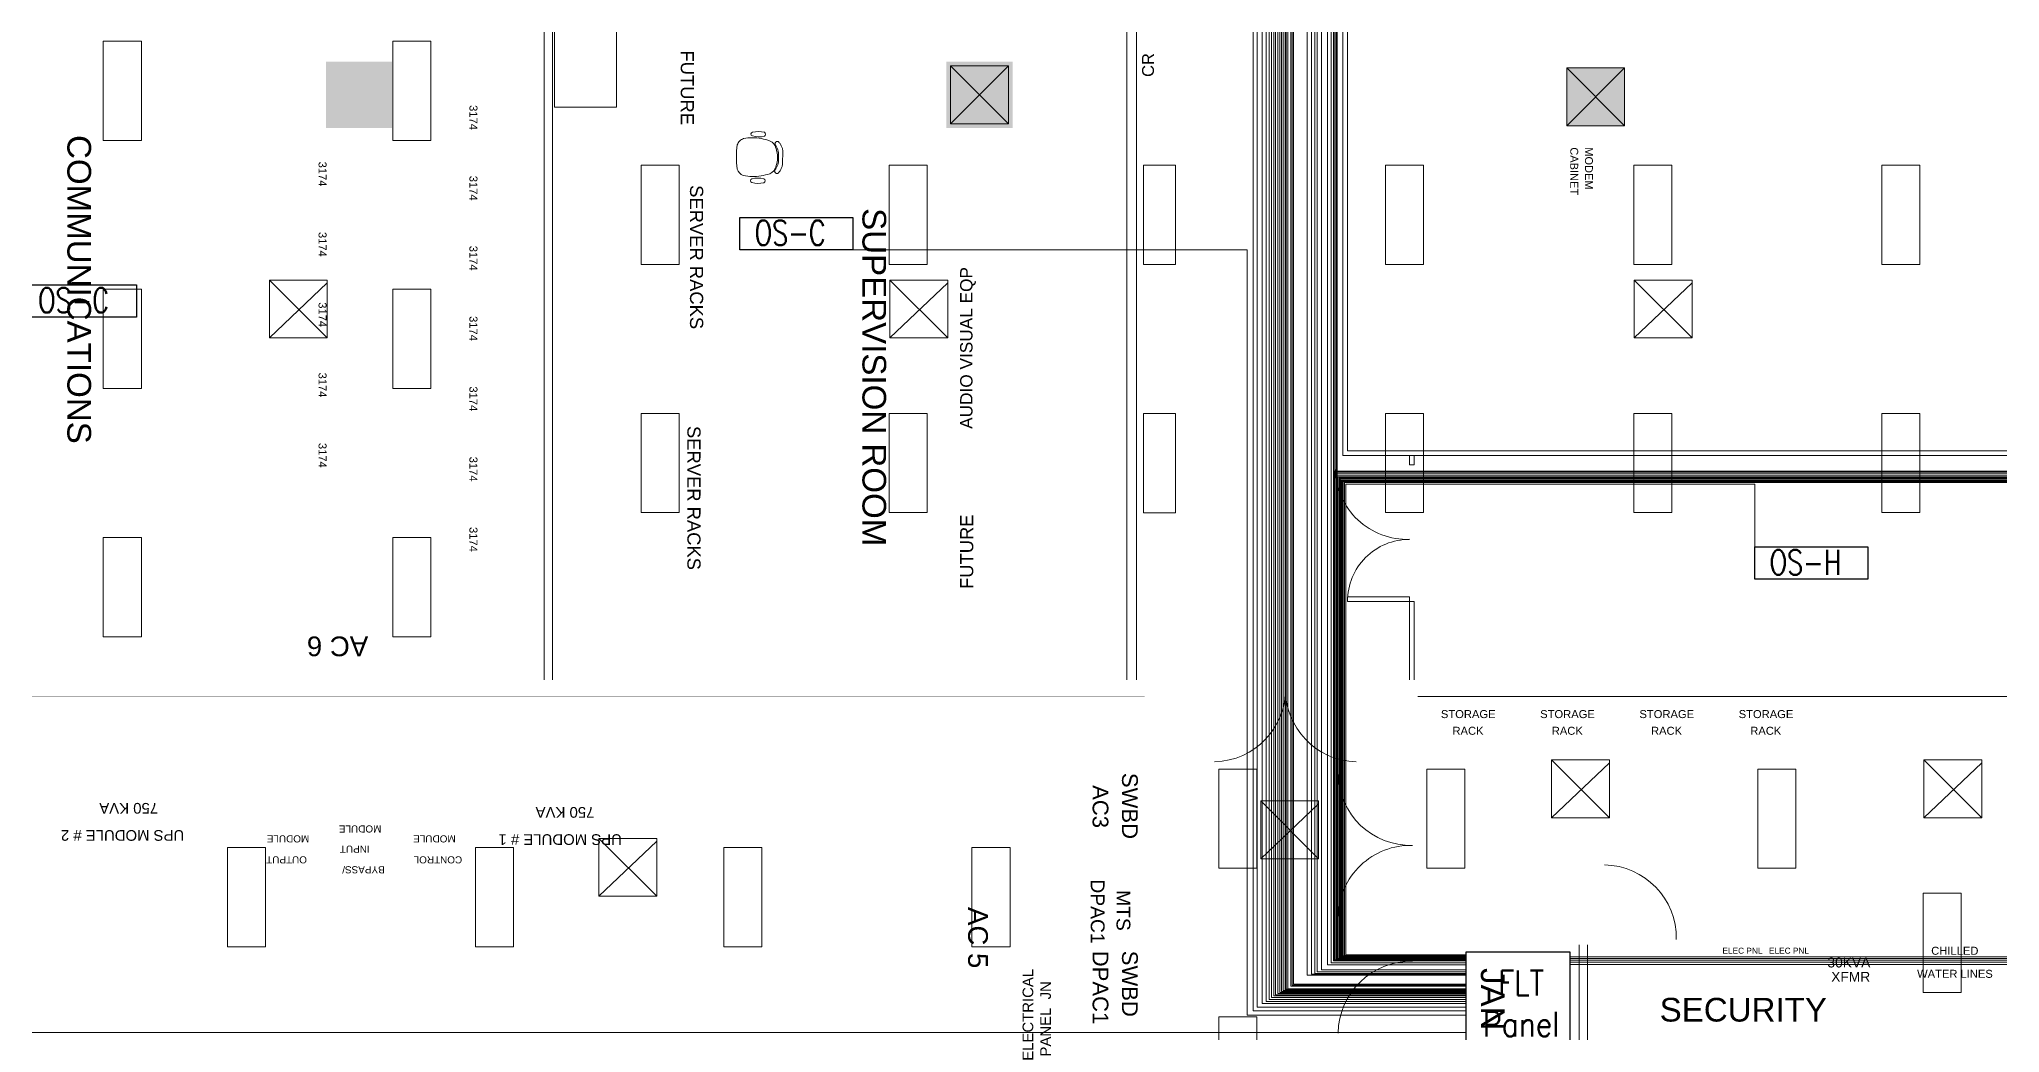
# Model space of a CAD drawing. Extents: x -6172 to 8039, y -4082 to 1639.
# Drawn here: x 283 to 1231, y -1218 to -737 of the extents above; entities that cross this region are included whole.
import ezdxf
from ezdxf.enums import TextEntityAlignment as Align

# ---------------------------------------------------------------- set-up
doc = ezdxf.new("R2010")
doc.units = 0
doc.header["$LTSCALE"] = 96
doc.header["$MEASUREMENT"] = 0
doc.layers.get('0').update_dxf_attribs({"linetype": 'CONTINUOUS', "lineweight": 0})
for name, color, linetype, lineweight in [('21', 7, 'CONTINUOUS', 0), ('A-ANNO-RMNA', 4, 'CONTINUOUS', 0), ('A-DOOR', 2, 'CONTINUOUS', 0), ('A-FURN-CHAR', 3, 'CONTINUOUS', 0), ('A-FURN-WKSF', 3, 'CONTINUOUS', 0), ('A-GRID-COLS', 2, 'CONTINUOUS', 0), ('A-PATT-WALL', 1, 'CONTINUOUS', 0), ('A-WALL-FULL', 6, 'CONTINUOUS', 0), ('FLT-Peripheral Wiring', 214, 'CONTINUOUS', 0), ('NTS_NOT_TO_STANDARDS', 7, 'CONTINUOUS', 0)]:
    doc.layers.add(name, color=color, linetype=linetype, lineweight=lineweight)
doc.layers.add('FLT-Control-Panel', color=232, linetype='CONTINUOUS')
doc.layers.add('FLT-Occupancy-Sensor', color=160, linetype='CONTINUOUS')
doc.styles.add('ARIAL', font='ARIAL', dxfattribs={"height": 0.2})
doc.styles.add('note', font='ROMANS.shx', dxfattribs={"width": 0.85, "height": 200})
doc.styles.add('SIM-00', font='SIMPLEX.SHX', dxfattribs={"width": 0.75})

# ---------------------------------------------------------------- blocks, each defined once
blk = doc.blocks.new('24LITE')
at = {"layer": '21', "color": 7, "linetype": 'Continuous'}
for p, q in [((1.1, 81.8), (1.1, 9.8)), ((1.1, 81.8), (28.7, 81.8)), ((28.7, 81.8), (28.7, 9.8)), ((1.1, 9.8), (28.7, 9.8))]:
    blk.add_line(p, q, dxfattribs=at)
blk = doc.blocks.new('SGRILL')
at = {"layer": '21', "color": 1, "linetype": 'Continuous'}
for p, q in [((1.5, -1.5), (43.5, -43.5)), ((1.5, -43.5), (1.5, -1.5)), ((1.5, -1.5), (43.5, -1.5)), ((1.5, -43.5), (43.5, -3.6)), ((43.5, -43.5), (43.5, -1.5)), ((1.5, -43.5), (43.5, -43.5))]:
    blk.add_line(p, q, dxfattribs=at)
blk = doc.blocks.new('ZZ000001')
at = {"layer": '21', "color": 7, "linetype": 'Continuous'}
for p, q in [((817.31, -798.44), (817.31, -846.44)), ((817.31, -798.44), (832.68, -798.44)), ((832.68, -798.44), (832.68, -846.44)), ((817.31, -846.44), (832.68, -846.44)), ((817.31, -918.45), (817.31, -966.45)), ((817.31, -918.45), (832.68, -918.45)), ((832.68, -918.45), (832.68, -966.45)), ((817.31, -966.45), (832.68, -966.45))]:
    blk.add_line(p, q, dxfattribs=at)
at = {"color": 0, "linetype": 'ByBlock', "xscale": 0.6666977108052228, "yscale": 0.6666977108052228}
for name, p in [('24LITE', (313.53, -792.94)), ('24LITE', (453.54, -792.94)), ('24LITE', (573.55, -852.94)), ('24LITE', (693.55, -852.94)), ('24LITE', (933.56, -852.94)), ('24LITE', (1053.57, -852.94)), ('24LITE', (1173.58, -852.94)), ('24LITE', (313.53, -912.94)), ('SGRILL', (393.54, -852.94)), ('24LITE', (453.54, -912.94)), ('SGRILL', (693.55, -852.94)), ('SGRILL', (1053.57, -852.94)), ('24LITE', (573.55, -972.95)), ('24LITE', (693.55, -972.95)), ('24LITE', (933.56, -972.95)), ('24LITE', (1053.57, -972.95)), ('24LITE', (1173.58, -972.95)), ('24LITE', (313.53, -1032.95)), ('24LITE', (453.54, -1032.95)), ('SGRILL', (1013.57, -1084.95)), ('SGRILL', (1193.58, -1084.95)), ('24LITE', (852.94, -1144.96)), ('24LITE', (953.57, -1144.96)), ('24LITE', (1113.57, -1144.96)), ('SGRILL', (872.94, -1104.83)), ('SGRILL', (552.92, -1122.95)), ('24LITE', (373.54, -1182.96)), ('24LITE', (493.54, -1182.96)), ('24LITE', (613.55, -1182.96)), ('24LITE', (733.56, -1182.96)), ('24LITE', (1193.58, -1204.96)), ('24LITE', (852.94, -1264.84))]:
    blk.add_blockref(name, p, dxfattribs=at)
blk = doc.blocks.new('ZZ000002')
at = {"layer": 'A-GRID-COLS', "color": 250, "linetype": 'Continuous'}
for p, q in [((723.9, -778.38), (723.9, -750.38)), ((723.9, -750.38), (751.9, -750.38)), ((723.9, -778.38), (751.9, -750.38)), ((723.9, -750.38), (751.9, -778.38)), ((751.9, -750.38), (751.9, -778.38)), ((751.9, -778.38), (723.9, -778.38))]:
    blk.add_line(p, q, dxfattribs=at)
blk = doc.blocks.new('ZZ000004')
at = {"layer": 'A-DOOR', "color": 8, "linetype": 'Continuous', "const_width": 0.00174}
blk.add_lwpolyline([(849.89, -1050.93), (849.89, -1086.93), (851.66, -1086.93), (851.66, -1050.93), (849.89, -1050.93)], dxfattribs=at)
at = {"layer": 'A-DOOR', "color": 8, "linetype": 'Continuous'}
blk.add_arc((850.77, -1051.81), 35.13, 271.43681, 1.43481, dxfattribs=at)
blk = doc.blocks.new('ZZ000058')
at = {"layer": 'A-FURN-WKSF', "color": 8, "linetype": 'Continuous'}
for p, q in [((532.4, -770.34), (532.4, -710.34)), ((532.4, -710.34), (562.4, -710.34)), ((562.4, -710.34), (562.4, -770.34)), ((562.4, -770.34), (532.4, -770.34))]:
    blk.add_line(p, q, dxfattribs=at)
blk = doc.blocks.new('ZZ000059')
at = {"layer": 'A-FURN-CHAR', "color": 8, "linetype": 'Continuous'}
for p, q in [((640.79, -792.35), (640.73, -796.97)), ((642.68, -798.27), (642.77, -791.1))]:
    blk.add_line(p, q, dxfattribs=at)
for centre, radius, start, end in [((625.57, -790.2), 5.04, 135.48235, 147.8311), ((625.52, -790.14), 4.96, 122.99532, 135.47688), ((625.49, -790.11), 4.91, 110.43019, 122.98578), ((628.1, -808.52), 23.4, 89.90291, 100.48369), ((628.32, -783.34), 0.891, 98.6049, 256.28802), ((631.35, -773.09), 11.58, 253.74648, 282.94934), ((628.1, -808.76), 23.64, 79.3866, 89.8969), ((631.07, -793.68), 11.58, 75.6121, 104.42173), ((628.03, -809.13), 24.02, 68.98365, 79.38258), ((633.45, -783.42), 1.08, 297.17793, 62.60289), ((634.89, -791.09), 4.73, 11.44532, 67.56165), ((661.89, -794.63), 41.53, 171.51984, 187.74765), ((625.66, -790.25), 5.14, 147.83331, 160.01711), ((640.22, -788.06), 1.16, 168.187, 179.38995), ((640.21, -788.06), 1.15, 179.39291, 190.6601), ((640.2, -788.06), 1.13, 190.65709, 201.99448), ((640.23, -788.06), 1.16, 157.0383, 168.19183), ((640.19, -788.07), 1.13, 201.99521, 213.39728), ((640.23, -788.07), 1.17, 145.91289, 157.03944), ((633.25, -793.34), 7.59, 27.89823, 38.0542), ((640.23, -788.07), 1.17, 134.79176, 145.91742), ((640.23, -788.06), 1.16, 123.64462, 134.79564), ((626.17, -794.56), 14.08, 341.07363, 18.17983), ((640.22, -788.06), 1.16, 112.4481, 123.64691), ((640.22, -788.05), 1.15, 101.18605, 112.44843), ((633.12, -793.41), 7.73, 17.86873, 27.90331), ((640.22, -788.04), 1.14, 89.85359, 101.18588), ((640.22, -788.03), 1.13, 78.45403, 89.85198), ((640.22, -788.02), 1.12, 67.00639, 78.45488), ((633.04, -793.43), 7.82, 7.91534, 17.87513), ((640.22, -788.02), 1.11, 55.52304, 66.99918), ((635.27, -792.31), 7.59, 31.98662, 43.33522), ((635.15, -792.39), 7.73, 20.78421, 31.99356), ((635.08, -792.42), 7.8, 9.65844, 20.7935), ((625.75, -798.48), 5.3, 199.45219, 247.40819), ((628.55, -780.47), 23.4, 258.07462, 268.65833), ((628.04, -805.87), 0.891, 102.27329, 259.95639), ((630.81, -816.2), 11.58, 75.61199, 104.81485), ((628.55, -780.24), 23.64, 268.66409, 279.1774), ((628.49, -779.86), 24.02, 279.18167, 289.58331), ((633.17, -805.93), 1.08, 295.9584, 61.38337), ((634.84, -798.08), 4.73, 290.99966, 347.11597), ((640.04, -801.24), 1.15, 167.90349, 179.17068), ((640.05, -801.24), 1.16, 179.17065, 190.37358), ((640.03, -801.24), 1.13, 156.5658, 167.90314), ((640.06, -801.24), 1.16, 190.36992, 201.52348), ((640.06, -801.24), 1.17, 201.51968, 212.64621), ((640.02, -801.23), 1.13, 145.1653, 156.56737), ((633.21, -795.79), 7.59, 320.50729, 330.6633), ((640.06, -801.24), 1.17, 212.64607, 223.77176), ((640.06, -801.24), 1.16, 223.76608, 234.91708), ((640.06, -801.25), 1.16, 234.9137, 246.11247), ((640.05, -801.26), 1.15, 246.11235, 257.37473), ((640.05, -801.27), 1.14, 257.37665, 268.70895), ((633.09, -795.72), 7.73, 330.65787, 340.69241), ((640.05, -801.28), 1.13, 268.70862, 280.10657), ((640.05, -801.28), 1.12, 280.10782, 291.5563), ((633.01, -795.69), 7.82, 340.686, 350.64575), ((640.05, -801.29), 1.11, 291.56073, 303.03683), ((635.21, -796.87), 7.59, 315.22595, 326.57455), ((635.09, -796.79), 7.73, 326.56747, 337.77679), ((635.02, -796.76), 7.8, 337.76801, 348.90302), ((631.05, -795.61), 11.58, 254.13959, 282.94919)]:
    blk.add_arc(centre, radius, start, end, dxfattribs=at)
blk = doc.blocks.new('FLT-Occupancy Sensor Hallway')
at = {"layer": 'FLT-Occupancy-Sensor'}
blk.add_lwpolyline([(0, 0), (54.64, 0), (54.64, -15.71), (0, -15.71)], close=True, dxfattribs=at)
at = {"layer": 'FLT-Occupancy-Sensor', "insert": (7.08, -1.46), "char_height": 12, "width": 54.6376, "attachment_point": 1, "style": 'SIM-00'}
blk.add_mtext('OS-H', dxfattribs=at)
blk = doc.blocks.new('FLT-Occupancy Sensor Ceiling')
at = {"layer": 'FLT-Occupancy-Sensor'}
blk.add_lwpolyline([(0, 0), (54.64, 0), (54.64, -15.71), (0, -15.71)], close=True, dxfattribs=at)
at = {"layer": 'FLT-Occupancy-Sensor', "insert": (7.08, -1.46), "char_height": 12, "width": 54.6376, "attachment_point": 1, "style": 'SIM-00'}
blk.add_mtext('OS-C', dxfattribs=at)
blk = doc.blocks.new('FLT-Control Panel')
at = {"layer": 'FLT-Control-Panel'}
blk.add_lwpolyline([(0, 840), (840, 840), (840, 0), (0, 0)], close=True, dxfattribs=at)
at = {"layer": 'FLT-Control-Panel', "insert": (445, 420), "char_height": 200, "width": 1462.32, "attachment_point": 5, "style": 'note'}
blk.add_mtext('FLT \\PPanel', dxfattribs=at)

msp = doc.modelspace()

# ---------------------------------------------------------------- linework, layer by layer
at = {"layer": 'A-DOOR'}
for p, q in [((915.89, -1009.33), (915.89, -1007.08)), ((945.89, -1007.08), (915.89, -1007.08)), ((915.89, -1009.33), (945.89, -1009.33)), ((945.89, -1007.08), (945.89, -1009.33))]:
    msp.add_line(p, q, dxfattribs=at)
at = {"layer": 'A-DOOR', "const_width": 0.00174}
for points in [[(945.89, -943.33), (909.89, -943.33)], [(909.89, -943.33), (909.89, -945.58), (945.89, -945.58), (945.89, -943.33)], [(851.66, -1050.93), (851.66, -1086.93), (849.89, -1086.93), (849.89, -1050.93), (851.66, -1050.93)], [(920.13, -1050.93), (920.13, -1086.93), (921.89, -1086.93), (921.89, -1050.93), (920.13, -1050.93)], [(947.32, -1091.33), (911.33, -1091.33), (911.33, -1093.09), (947.32, -1093.09), (947.32, -1091.33)], [(1040.1, -1172.79), (1038.89, -1172.79), (1038.89, -1136.79), (1040.1, -1136.79)], [(1040.1, -1172.79), (1040.1, -1136.79)], [(947.32, -1161.57), (911.33, -1161.57), (911.33, -1163.33), (947.32, -1163.33), (947.32, -1161.57)]]:
    msp.add_lwpolyline(points, dxfattribs=at)
at = {"layer": 'A-DOOR'}
for centre, radius, start, end in [((944.77, -944.46), 34.89, 181.83841, 271.84192), ((945.89, -1009.33), 30, 89.99812, 180), ((850.77, -1051.81), 35.13, 271.4404, 1.4348), ((850.77, -1051.81), 35.13, 271.4404, 1.4348), ((921.01, -1051.81), 35.13, 178.5652, 268.5596), ((946.45, -1092.21), 35.13, 181.4429, 271.43509), ((946.45, -1162.45), 35.12, 88.56441, 178.56493), ((1039.49, -1172.19), 35.4, 359.03693, 89.0274), ((946.73, -1218.73), 35.4, 89.0314, 179.03102)]:
    msp.add_arc(centre, radius, start, end, dxfattribs=at)
at = {"layer": 'A-GRID-COLS'}
for p, q in [((1021.89, -779.33), (1021.89, -751.33)), ((1021.89, -751.33), (1049.89, -751.33)), ((1021.89, -779.33), (1049.89, -751.33)), ((1021.89, -751.33), (1049.89, -779.33)), ((1049.89, -751.33), (1049.89, -779.33)), ((1033.17, -765.33), (1033.17, -765.33)), ((1037.91, -764.4), (1037.91, -764.4)), ((1049.89, -779.33), (1021.89, -779.33))]:
    msp.add_line(p, q, dxfattribs=at)
at = {"layer": 'A-GRID-COLS', "const_width": 0.00174}
for points in [[(421.92, -748.38), (453.92, -780.38)], [(421.92, -780.37), (453.92, -748.38)], [(421.92, -780.37), (421.92, -748.38), (453.92, -748.38), (453.92, -780.38), (421.92, -780.37)], [(721.91, -780.37), (721.91, -748.38), (753.91, -748.38), (753.91, -780.38), (721.91, -780.37)], [(721.91, -780.37), (753.91, -748.38)], [(721.91, -748.38), (753.91, -780.38)], [(437.92, -764.37), (437.92, -764.37)], [(737.9, -764.38), (737.9, -764.38)], [(737.91, -764.37), (737.91, -764.37)]]:
    msp.add_lwpolyline(points, dxfattribs=at)
at = {"layer": 'A-PATT-WALL'}
for points in [[(421.92, -748.38), (453.92, -748.38), (421.92, -780.38), (453.92, -780.38)], [(721.91, -748.38), (753.92, -748.38), (721.91, -780.38), (753.92, -780.38)], [(1021.9, -751.33), (1049.89, -751.33), (1021.9, -779.33), (1049.89, -779.33)]]:
    msp.add_solid(points, dxfattribs=at)
at = {"layer": 'A-WALL-FULL'}
for p, q in [((913.64, -938.83), (913.64, -268.33)), ((915.89, -936.58), (915.89, -266.08)), ((531.4, -710.34), (531.4, -1047.33)), ((527.4, -1047.33), (527.4, -714.34)), ((809.14, -1047.33), (809.14, -730.33)), ((813.89, -1047.33), (813.89, -730.33)), ((1397.14, -936.58), (915.89, -936.58)), ((1399.39, -938.83), (913.64, -938.83)), ((945.89, -943.33), (945.89, -938.83)), ((945.89, -943.33), (948.14, -943.33)), ((948.14, -938.83), (948.14, -943.33)), ((945.89, -1047.33), (945.89, -1009.33)), ((948.14, -1009.33), (945.89, -1009.33)), ((948.14, -1009.33), (948.14, -1047.33)), ((949.89, -1055.35), (1487.14, -1055.35)), ((1027.89, -1175.36), (1027.89, -1230.32)), ((1031.9, -1230.32), (1031.9, -1175.36))]:
    msp.add_line(p, q, dxfattribs=at)
at = {"layer": 'A-WALL-FULL', "const_width": 0.00174}
for points in [[(-186.06, -1047.33), (849.89, -1047.33)], [(825.89, -1378.33), (825.9, -1047.33)], [(849.89, -1053.33), (849.89, -1047.33)], [(921.89, -1047.33), (1961.81, -1047.34)], [(921.89, -1047.33), (921.89, -1053.33)], [(945.89, -1091.33), (945.89, -1047.33)], [(-186.06, -1055.34), (817.89, -1055.34)], [(817.89, -1055.34), (817.89, -1378.33)], [(825.9, -1053.33), (849.89, -1053.33)], [(921.89, -1053.33), (945.89, -1053.33)], [(949.89, -1091.33), (949.89, -1055.35)], [(945.89, -1091.33), (949.89, -1091.33)], [(949.89, -1163.33), (945.88, -1163.33)], [(945.88, -1183.34), (945.88, -1163.33)], [(949.89, -1183.34), (949.89, -1163.33)], [(1038.89, -1171.35), (949.89, -1171.35)], [(949.89, -1175.36), (1038.89, -1175.36)], [(1038.89, -1175.36), (1038.89, -1171.35)], [(1074.89, -1171.35), (1074.89, -1175.36)], [(1177.88, -1171.35), (1074.89, -1171.35)], [(1074.89, -1175.36), (1173.88, -1175.36)], [(1173.88, -1238.33), (1173.88, -1175.36)], [(1177.88, -1171.35), (1177.88, -1238.33)], [(945.88, -1183.34), (949.89, -1183.34)]]:
    msp.add_lwpolyline(points, dxfattribs=at)
at = {"layer": 'FLT-Peripheral Wiring'}
for points in [[(182.85, 881.12), (182.85, 221.71), (351.41, 221.71), (351.41, -307.74), (888.44, -307.74), (888.44, -1195.48), (973.25, -1195.48)], [(906.21, 839.65), (906.21, -1185.12), (973.25, -1185.12)], [(570.51, 825.27), (903.33, 825.27), (903.33, -1187.47), (973.25, -1187.47)], [(1125.19, 814.54), (1125.19, 298.71), (908.06, 298.71), (908.06, -1184.09), (973.25, -1184.09)], [(1421.91, 799.3), (1421.91, -947.6), (909.64, -947.6), (909.64, -1182.75), (973.25, -1182.75)], [(1753.11, 794.09), (1423.37, 794.09), (1423.37, -948.68), (910.5, -948.68), (910.5, -1182.4), (973.25, -1182.4)], [(142.31, 770.96), (179.72, 770.96), (179.72, 218.68), (348.15, 218.68), (348.15, -310.15), (887.01, -310.15), (887.01, -1196.7), (973.25, -1196.7)], [(-136.1, 587.3), (178.65, 587.3), (178.65, 217.71), (347.49, 217.71), (347.49, -310.91), (886.29, -310.91), (886.29, -1196.85), (973.25, -1196.85)], [(831.02, 557.84), (901.22, 557.84), (901.22, -1188.56), (973.25, -1188.56)], [(1438.26, 526.25), (1424.68, 526.25), (1424.68, -949.21), (911.19, -949.21), (911.19, -1181.99), (973.25, -1181.99)], [(528.61, 441.85), (576.06, 441.85), (576.06, 270.4), (896.32, 270.4), (896.32, -1190.04), (973.25, -1190.04)], [(162.15, 412.05), (177.65, 412.05), (177.65, 216.97), (346.46, 216.97), (346.46, -311.8), (885.69, -311.8), (885.69, -1197.17), (973.25, -1197.17)], [(1664.74, 318.66), (1425.64, 318.66), (1425.64, -949.7), (911.85, -949.7), (911.85, -1181.69), (973.25, -1181.69)], [(790.81, 303.5), (900.12, 303.5), (900.12, -1189.35), (973.25, -1189.35)], [(1102.19, 295.45), (909.18, 295.45), (909.18, -1183.18), (973.25, -1183.18)], [(536.92, 274.47), (898.44, 274.47), (898.44, -1189.64), (973.25, -1189.64)], [(136, 200.71), (179.75, 200.71), (179.75, 216.18), (345.78, 216.18), (345.78, -312.48), (884.83, -312.48), (884.83, -1197.57), (973.25, -1197.57)], [(1395.5, 191.17), (1420.8, 191.17), (1420.8, -946.8), (909.42, -946.8), (909.42, -1182.96), (973.25, -1182.96)], [(383.15, 105.83), (352.3, 105.83), (352.3, -306.93), (889.12, -306.93), (889.12, -1194.89), (973.25, -1194.89)], [(1536.62, 16.63), (1426.2, 16.63), (1426.2, -949.93), (912.09, -949.93), (912.09, -1181.57), (973.25, -1181.57)], [(1664.24, -17.7), (1426.84, -17.7), (1426.84, -950.14), (912.41, -950.14), (912.41, -1181.47), (973.25, -1181.47)], [(326.49, -19.13), (344.96, -19.13), (344.96, -313.13), (883.94, -313.13), (883.94, -1198.02), (973.25, -1198.02)], [(134.6, -65.11), (134.6, -314.14), (883.21, -314.14), (883.21, -1198.47), (973.25, -1198.47)], [(571.28, -129.87), (571.28, -306.37), (889.8, -306.37), (889.8, -1194.47), (973.25, -1194.47)], [(1103.43, -135.91), (1103.43, -717.41), (910.36, -717.41), (910.36, -1182.56), (973.25, -1182.56)], [(1536.62, -161.63), (1427.59, -161.63), (1427.59, -950.71), (912.65, -950.71), (912.65, -1181.35), (973.25, -1181.35)], [(-114.97, -223.77), (133.4, -223.77), (133.4, -315.02), (882.15, -315.02), (882.15, -1198.98), (973.25, -1198.98)], [(1731.03, -219.67), (1731.03, -272.2), (1428.4, -272.2), (1428.4, -950.9), (912.94, -950.9), (912.94, -1181.14), (973.25, -1181.14)], [(127.27, -257.98), (132.05, -257.98), (132.05, -315.67), (881.06, -315.67), (881.06, -1199.54), (973.25, -1199.54)], [(1536.62, -275.37), (1428.84, -275.37), (1428.84, -951.11), (913.32, -951.11), (913.32, -1180.93), (973.25, -1180.93)], [(22.58, -833.14), (268.37, -833.14), (268.37, -317.01), (879.21, -317.01), (879.21, -1200.84), (973.25, -1200.84)], [(104.2, -542.52), (267, -542.52), (267, -316.5), (880.24, -316.5), (880.24, -1200.13), (973.25, -1200.13)], [(275.62, -856.25), (275.62, -318.47), (877.99, -318.47), (877.99, -1201.86), (973.25, -1201.86)], [(336.34, -451.12), (336.34, -319.62), (876.58, -319.62), (876.58, -1202.85), (973.25, -1202.85)], [(520.55, -346.48), (520.55, -321.31), (874.65, -321.31), (874.65, -1203.76), (973.25, -1203.76)], [(626.64, -453.19), (626.64, -322.73), (872.23, -322.73), (872.23, -1205.56), (973.25, -1205.56)], [(1100.22, -483.51), (1100.22, -716.1), (909.76, -716.1), (909.76, -1182.66), (973.25, -1182.66)], [(1675.3, -547.06), (1675.3, -818.58), (1429.93, -818.58), (1429.93, -951.62), (914.21, -951.62), (914.21, -1180.74), (973.25, -1180.74)], [(866.8, -639.16), (870.21, -639.16), (870.21, -1207.29), (973.25, -1207.29)], [(1411.71, -656.31), (1411.71, -661.3), (1420.1, -661.3), (1420.1, -946.34), (909.29, -946.34), (909.29, -1183.08), (973.25, -1183.08)], [(1123.36, -720.77), (910.83, -720.77), (910.83, -1182.2), (973.25, -1182.2)], [(1559.57, -811.88), (1429.38, -811.88), (1429.38, -951.38), (913.65, -951.38), (913.65, -1180.81), (973.25, -1180.81)], [(1727.9, -829.85), (1431.36, -829.85), (1431.36, -951.84), (914.47, -951.84), (914.47, -1180.54), (973.25, -1180.54)], [(676.77, -839.35), (867.39, -839.35), (867.39, -1209.44), (973.25, -1209.44)], [(1112.92, -982.96), (1112.92, -952.6), (915.06, -952.6), (915.06, -1180.24), (973.25, -1180.24)], [(1243.63, -1149.11), (1243.63, -1181.25), (1023.41, -1181.25)], [(1251.18, -1293.86), (1248.95, -1293.86), (1248.95, -1182.12), (1023.41, -1182.12)], [(1757.1, -1392.85), (1757.1, -1552.84), (1247.42, -1552.84), (1247.42, -1182.89), (1023.41, -1182.89)], [(1731.9, -1558.9), (1731.9, -1555.03), (1245.52, -1555.03), (1245.52, -1183.78), (1023.41, -1183.78)], [(1373.93, -1558.9), (1373.93, -1556.28), (1244.1, -1556.28), (1244.1, -1184.87), (1023.41, -1184.87)], [(50.62, -1217.84), (973.25, -1217.84)]]:
    msp.add_lwpolyline(points, dxfattribs=at)

# ---------------------------------------------------------------- block references
for name in ['ZZ000001', 'ZZ000058', 'ZZ000002', 'ZZ000059', 'ZZ000004']:
    msp.add_blockref(name, (0, 0))
at = {"layer": 'FLT-Control-Panel', "xscale": 0.0597115664750163, "yscale": 0.0597115664768353, "zscale": 0.0597115664766801}
msp.add_blockref('FLT-Control Panel', (973.25, -1228.93), dxfattribs=at)
at = {"layer": 'FLT-Occupancy-Sensor'}
for name, p in [('FLT-Occupancy Sensor Ceiling', (622.13, -823.64)), ('FLT-Occupancy Sensor Ceiling', (275.62, -856.25)), ('FLT-Occupancy Sensor Hallway', (1112.92, -982.96))]:
    msp.add_blockref(name, p, dxfattribs=at)

# ---------------------------------------------------------------- texts
at = {"layer": 'A-ANNO-RMNA', "style": 'ARIAL'}
for s, height, p in [('COMMUNICATIONS', 11.4531, (296.87, -858.45)), ('JAN', 11.453, (980.39, -1201.77))]:
    msp.add_text(s, height=height, rotation=270, dxfattribs=at).set_placement(p, align=Align.CENTER)
msp.add_text('SUPERVISION ROOM', height=11.4531, rotation=270, dxfattribs=at).set_placement((681.34, -819.15))
msp.add_text('SECURITY', height=11.453, dxfattribs=at).set_placement((1107.29, -1212.54), align=Align.CENTER)
at = {"layer": 'NTS_NOT_TO_STANDARDS', "style": 'ARIAL'}
for s, height, rotation, p in [('FUTURE', 6.363, 270, (593.49, -742.91)), ('CR', 5.727, 90, (822.29, -755.72)), ('CABINET', 3.818, 270, (1023.62, -789.74)), ('MODEM ', 3.818, 270, (1030.73, -789.74)), ('SERVER RACKS', 6.3628, 270, (597.95, -808.04)), ('AUDIO VISUAL EQP', 5.9652, 90, (734.55, -925.91)), ('SERVER RACKS', 6.3628, 270, (596.67, -924.51)), ('FUTURE', 6.363, 90, (734.94, -1003.35)), ('AC 6', 9.544, 180.00217, (442.35, -1026.31)), ('  AC3', 7.635, 270, (792.63, -1092.28)), ('SWBD ', 7.635, 270, (806.86, -1092.28)), ('DPAC1', 6.681, 270, (791.75, -1143.76)), ('  MTS', 6.681, 270, (804.2, -1143.76)), ('AC 5', 9.544, 270.00217, (732.45, -1157.16)), ('DPAC1', 7.635, 270, (792.63, -1178.29)), ('SWBD ', 7.635, 270, (806.86, -1178.29)), ('PANEL  JN', 5.156, 90, (772.46, -1229.45))]:
    msp.add_text(s, height=height, rotation=rotation, dxfattribs=at).set_placement(p)
for s, height, rotation, p in [('3174', 3.864, 270, (491.31, -775.35)), ('3174', 3.864, 270, (418.35, -802.67)), ('3174', 3.864, 270, (491.31, -809.52)), ('3174', 3.864, 270, (418.35, -836.68)), ('3174', 3.864, 270, (491.31, -843.37)), ('3174', 3.864, 270, (418.35, -870.69)), ('3174', 3.864, 270, (491.31, -877.37)), ('3174', 3.864, 270, (418.35, -904.69)), ('3174', 3.864, 270, (491.31, -911.38)), ('3174', 3.864, 270, (418.35, -938.7)), ('3174', 3.864, 270, (491.31, -945.38)), ('3174', 3.864, 270, (491.31, -979.39)), ('750 KVA', 5.154, 180, (326.52, -1106.82)), ('750 KVA', 5.154, 180, (537.5, -1108.81)), ('MODULE', 3.435, 180, (438.43, -1117.68)), ('UPS MODULE # 2', 5.1537, 180, (323.57, -1119.96)), ('MODULE', 3.437, 180, (403.57, -1122.48)), ('INPUT', 3.435, 180, (435.84, -1127.47)), ('MODULE', 3.437, 180, (474.37, -1122.48)), ('UPS MODULE # 1', 5.1537, 180, (535.18, -1121.95)), ('OUTPUT', 3.437, 180, (402.86, -1132.62)), ('BYPASS/', 3.435, 180, (440.06, -1137.42)), ('CONTROL', 3.437, 180, (476.05, -1132.62)), ('ELECTRICAL', 5.154, 90, (763.94, -1209.29))]:
    msp.add_text(s, height=height, rotation=rotation, dxfattribs=at).set_placement(p, align=Align.CENTER)
for s, height, p in [('STORAGE', 3.87, (974.28, -1065.78)), ('RACK', 3.866, (974.17, -1073.85)), ('STORAGE', 3.87, (1022.28, -1065.78)), ('RACK', 3.866, (1022.17, -1073.85)), ('STORAGE', 3.87, (1070.28, -1065.78)), ('RACK', 3.866, (1070.17, -1073.85)), ('STORAGE', 3.87, (1118.27, -1065.78)), ('RACK', 3.866, (1118.17, -1073.85)), ('CHILLED', 3.87, (1209.57, -1180.24)), ('WATER LINES', 3.8635, (1209.64, -1191.39))]:
    msp.add_text(s, height=height, dxfattribs=at).set_placement(p, align=Align.CENTER)
for s, height, p in [('ELEC PNL', 2.863, (1097.22, -1179.71)), ('ELEC PNL', 2.863, (1119.72, -1179.71)), ('30KVA', 4.772, (1147.96, -1186.38)), ('XFMR', 4.772, (1149.79, -1193.28))]:
    msp.add_text(s, height=height, dxfattribs=at).set_placement(p)

doc.saveas('drawing.dxf')
